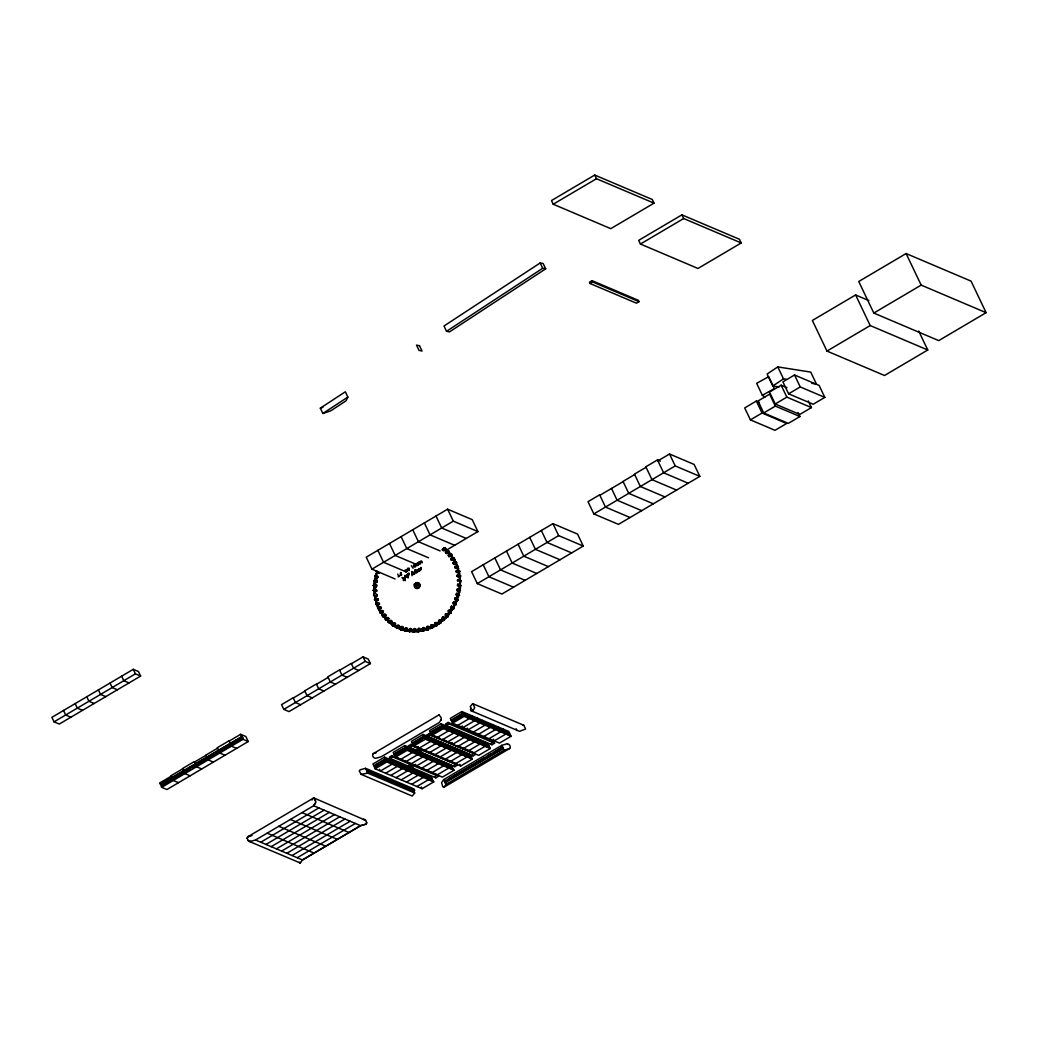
<?xml version="1.0" encoding="UTF-8"?>
<svg xmlns="http://www.w3.org/2000/svg" width="1038" height="1038" viewBox="0 0 1038 1038"><rect width="100%" height="100%" fill="white"/><g stroke="black" fill="none" stroke-linecap="round" stroke-linejoin="round"><path stroke-width="1.5" d="M427.669 629.871L427.695 627.938L428.59 627.51L428.032 630.027L428.305 626.42L427.267 626.381L425.723 628.976L427.487 626.472L428.525 626.511L428.188 629.3M452.296 610.02L450.894 610.915L450.985 613.147L449.233 609.968L450.739 612.212M445.484 614.12L445.536 617.195L445.484 614.12L446.651 613.692L447.897 615.962L449.688 613.977M379.376 609.617C378.805 613.471 381.53 608.722 383.165 611.11L383.385 612.173L379.83 612.77M381.193 608.437L380.855 607.243L381.193 608.437L378.468 609.034L379.947 611.473L380.245 610.409M451.841 555.914C450.44 557.847 452.866 553.903 452.373 557.432L453.554 558.003L450.907 558.872L451.128 559.936L454.06 560.637L454.449 559.69M455.825 562.012L454.696 561.324L454.774 559.936M454.916 561.428C456.227 559.754 453.074 558.95 454.06 560.637M453.736 609.047L451.699 606.075L450.842 606.802C449.078 609.643 455.072 609.916 450.894 610.915M454.333 605.297L453.788 608.268M453.372 608.891L454.722 605.543M248.16 840.533L250.158 841.468L255.53 840.014L313.658 805.735L315.837 802.231L314.488 798.469L313.541 798.014L247.68 836.849L247.148 838.406M399.967 628.392L399.202 628.82M457.031 601.417L455.812 602.611L456.097 604.7L453.982 602.053L452.983 602.767L454.32 605.452M377.988 600.249L377.871 599.03L377.988 600.249L375.315 600.418M458.77 573.495L459.419 572.691L459.341 574.533L459.717 572.859L458.77 573.495L456.201 571.912L456.318 570.796L459.86 571.302L457.148 570.718L458.03 571.393M456.318 570.796L456.201 571.912M423.53 631.286L424.36 627.821L423.53 631.286L423.387 629.184L424.321 628.82L423.387 629.184M366.699 822.498L366.167 824.055L360.588 825.664L302.473 859.944L300.177 862.941L248.912 841.286M413.513 565.217C413.345 569.356 418.249 565.191 414.577 564.27M442.525 620.348L441.851 620.296L442.305 617.325L443.304 616.909L444.407 620.374M442.071 620.387L442.525 617.415L443.524 617M376.158 604.466C380.829 603.844 372.85 603.869 377.689 605.543L377.637 607.243M381.076 607.334L378.234 606.335L377.871 607.204M454.904 562.881L453.93 562.324L456.694 562.375L453.113 562.609L453.23 563.712C454.566 566.268 457.836 561.817 456.837 565.593M458.134 566.579C453.463 567.202 461.456 567.176 456.616 565.502L456.577 563.751L456.058 564.711M450.622 612.991L449.688 610.694L450.985 613.147M450.92 612.173L451.115 611.019M377.028 595.89L377.015 594.683L377.028 595.89L374.381 595.76M459.821 577.465L459.445 578.101L457.057 576.272L457.278 575.156L459.925 575.286M457.278 575.156L457.057 576.272M418.599 631.883L419.624 629.495L418.599 631.883L419.209 631.415C420.001 625.693 420.247 632.168 419.547 631.338M426.397 629.742L426.138 629.119M440.112 619.971L439.087 620.283L438.114 623.111L438.866 620.179L439.891 619.881L440.657 623.436M441.293 719.464L441.124 717.595L439.087 714.832L373.226 753.666C371.513 754.976 373.472 758.324 375.432 758.298A2.855 2.361 35.2 0 0 376.21 758.168L381.076 756.832L439.204 722.552L441.046 719.931M376.262 599.653L377.144 600.327L374.446 599.743L375.977 601.067L375.925 602.767L376.197 601.158L374.952 600.262L377.767 600.159M375.769 602.767L376.885 602.131L375.704 602.676M458.082 568.175L457.408 568.915L457.979 568.227M459.86 571.302L458.095 569.888L458.42 568.396M446.651 613.692L447.858 616.935L446.6 615.145L447.17 614.535M458.316 569.979L458.64 568.487L457.862 568.084M447.495 616.78L449.143 613.406M413.954 565.139L415.161 566.631L414.72 564.685M374.627 588.248L376.599 590.233L376.496 591.413L376.82 590.324L374.848 588.338L373.654 588.767M460.496 582.292C460.405 585.004 461.17 580.839 457.473 580.722L457.797 579.632L461.157 580.852L458.614 579.762L459.367 580.54M415.018 631.662C417.574 629.56 412.255 634.568 414.59 630.248L415.615 630.014L414.59 630.248M414.37 632.272L415.252 629.858M414.798 631.558C415.849 626.031 416.42 631.714 414.006 632.116M435.182 622.657L434.156 625.512L435.182 622.657L436.453 622.566L436.713 625.084M375.821 595.708L373.55 595.021L375.172 596.603C373.382 599.224 377.248 597.641 374.653 598.277M445.886 617L446.418 617.844L444.718 618.22L444.524 619.414M444.043 620.218L444.939 618.311L446.106 618.051M374.874 583.525L376.625 585.73L376.197 586.781L376.846 585.821C377.131 583.317 373.096 583.719 374.497 584.199M459.419 587.521C460.444 586.34 458.692 588.118 457.447 585.224L457.875 584.173L461.08 585.73L458.666 584.394L458.991 585.069M409.452 631.844L411.58 628.937L409.815 631.999M431.302 624.733L430.004 627.471L431.302 624.733L432.574 624.746L432.574 627.328L433.287 626.394C435.726 627.795 435.207 624.305 434.572 626.524M374.017 590.985L373.148 590.194L374.601 591.932L374.017 593.451M374.134 593.671L375.068 593.035L373.849 593.476M461.157 580.852L459.691 579.113L460.158 577.388L459.445 578.101M440.281 623.28L441.15 621.347L442.954 621.022L441.851 620.296M347.86 397.087L346.043 400.811L330.655 410.892L322.857 413.474L320.327 408.168L345.33 391.78L347.86 397.087L322.857 413.474M375.587 578.815L377.092 581.228L376.573 582.227L377.313 581.319C377.793 577.907 372.564 580.346 375.471 577.595L375.211 576.479M459.094 594.566L458.822 593.451C461.715 590.713 456.551 593.165 456.98 589.727L457.499 588.715L460.535 590.609L458.251 589.039M458.705 592.231L457.2 589.818L457.719 588.818M404.976 631.065C407.272 630.832 403.38 631.727 405.91 629.339L406.987 629.262L405.91 629.339M405.339 631.234L406.273 629.495M405.676 630.832C409.335 625.642 403.756 631.649 408.492 631.325M373.797 586.081L374.186 589M374.017 586.172L373.213 585.315L374.497 587.184L373.81 588.754M374.848 588.338L373.965 588.909M435.921 624.046L436.7 623.54L437.05 625.421C435.571 627.51 436.103 621.191 436.648 626.083M436.284 624.201L436.7 623.54M436.271 625.927L437.335 624.085L439.061 624.033L438.581 623.111M436.933 625.187L438.97 624.11M378.221 576.869L377.391 577.712L378.221 576.869L376.288 574.585M457.55 596.863L456.071 594.177L456.902 593.334L456.292 594.281C455.591 597.097 460.664 595.851 457.537 598.096L457.473 599.147M405.326 570.446C408.985 567.669 406.273 575.48 404.82 570.316M399.306 628.885C401.213 629.106 398.761 626.057 402.29 626.537L403.289 627.315L401.719 629.794L400.629 629.794L401.732 628.172L402.822 628.159L401.732 628.172M400.992 629.949L402.095 628.327M400.629 629.794L403.289 627.315M312.023 800.026L313.541 798.014M315.604 802.971L313.658 805.735L360.588 825.664L365.467 824.341A2.855 2.361 35.3 0 0 366.167 824.055M471.057 708.331L470.357 709.343L470.98 710.667L519.454 731.323L525.604 729.052L523.801 725.277L472.653 703.608L470.24 706.606L472.524 711.393L474.716 707.669L472.913 703.66M470.98 710.667L471.693 709.668M414.603 790.294L413.89 791.306L366.946 771.377L367.776 773.102L414.707 793.032L412.164 796.016L361.146 774.361L359.252 770.949L360.147 769.82L365.493 768.328L413.967 788.971L414.603 790.294L368.827 770.858L366.946 771.377M507.4 743.779A2.855 2.361 35.3 0 0 506.622 743.896L501.808 745.349L443.68 779.616L441.825 782.237A2.855 1.323 74.6 0 0 441.591 782.704L442.759 786.7L443.797 787.336L509.658 748.502C511.371 747.191 509.399 743.844 507.452 743.883M444.511 781.342L502.639 747.075L494.335 751.966M443.68 779.616L445.133 782.665L503.274 748.398L445.847 781.666L445.133 782.665L445.964 784.404L444.108 787.012M408.609 631.234L408.401 630.455M421.882 631.182L421.324 630.001L423.115 627.575L424.36 627.821M374.134 580.592L374.03 583.914L374.861 582.409L373.758 580.437L376.041 582.007L375.419 581.137M375.094 583.616L374.277 584.109M460.158 590.453L459.432 588.637L460.275 587.132M460.029 589.792L460.522 587.339L459.808 586.846M431.886 626.212L432.729 625.745L432.885 627.666C431.185 629.651 432.366 623.345 432.418 628.288M432.055 628.133L432.574 624.746M432.794 627.432L433.287 626.394M417.548 631.636L416.9 630.533L418.898 628.301L420.118 628.665M378.857 573.378C380.518 571.341 377.391 575.143 376.379 571.653L376.275 570.9L378.208 572.885L377.728 571.964M455.942 601.365L454.735 598.55L455.435 597.667L454.955 598.641L456.435 601.015M396.464 628.029L398.813 626.602L396.464 628.029L397.567 628.107M396.827 628.185L398.813 626.602M397.191 627.951C403.172 622.359 394.557 629.262 398.722 627.795L398.138 627.743M377.611 577.816L374.783 575.61L375.691 577.686L375.029 579.425M375.808 578.919L374.809 579.334M458.485 592.127L459.678 591.829M456.681 593.23L459.51 595.436L458.601 593.36L459.575 591.945M430.653 628.6L429.057 628.262L428.486 629.21M428.032 630.027L429.057 628.262M411.32 630.896L410.282 631.376L412.903 631.792L412.462 630.572L414.655 628.561L415.836 629.041M453.917 605.699L453.204 602.857L453.982 602.053M394.271 624.591L392.52 625.797L394.998 624.591L393.908 624.435M395.608 623.864C389.639 628.379 397.619 624.136 394.777 622.917L392.001 623.553L391.884 624.642M378.104 572.12L376.638 571.056L376.392 574.715M457.33 596.759L458.42 596.707L457.317 598.005L458.03 600.146L455.435 597.667M423.167 631.13L424.698 629.651L426.371 630.118L426.242 629.171M430.549 628.457L430.004 627.471M451.491 609.812L451.699 606.075M442.188 549.543C447.196 544.379 441.397 552.112 442.409 549.634M443.576 548.985L445.445 547.921L442.863 548.894L443.953 549.141M388.848 623.124L391.43 622.151M388.212 621.957L388.562 620.815L391.365 620.49L392.105 621.503L389.808 623.111L391.962 624.772M417.445 631.714L416.874 631.662M408.077 630.118C412.89 626.68 408.297 629.729 408.064 631.299M455.721 601.274L456.551 600.989M456.071 603.934L455.591 602.52L456.798 601.236M403.899 630.3L404.145 629.651M448.338 610.591L448.676 613.653L448.338 610.591L449.467 610.059M811.729 383.32L816.439 384.06L810.73 372.097L777.773 366.907L767.121 374.03L772.83 385.98L779.11 386.966M772.83 385.98L783.482 378.857L786.622 379.35M445.419 552.294C450.881 547.662 444.355 554.811 445.639 552.385M447.209 552.06L448.805 551.009L446.509 551.892M385.487 620.036C387.745 620.763 383.813 619.829 387.083 618.985L388.16 619.31M385.864 620.205L387.083 618.985M386.188 620.205C393.467 616.598 383.346 620.62 387.719 620.465L388.004 621.671M540.175 262.964L443.992 326.01L446.522 331.317L449.506 331.888L545.69 268.842L543.159 263.535L540.175 262.964L542.705 268.271L545.69 268.842M446.522 331.317L542.705 268.271M412.981 631.74L412.67 631.831M403.795 629.184C410.581 626.122 402.407 628.652 404.301 629.638M594.722 175.046L551.476 200.555L553.228 204.227L610.772 228.658L654.018 203.15L652.266 199.478L594.722 175.046L596.474 178.718L654.018 203.15M553.228 204.227L596.474 178.718M681.927 214.853L638.681 240.362L640.433 244.034L697.977 268.466L741.223 242.957L739.471 239.285L681.927 214.853L683.679 218.525L741.223 242.957M640.433 244.034L683.679 218.525M592.023 280.649L589.441 282.167L590.077 283.504L636.437 303.187L639.019 301.656L638.383 300.332L592.023 280.649L592.659 281.973L639.019 301.656M590.077 283.504L592.659 281.973M133.266 669.328L51.9 717.336L54.054 721.851L59.27 724.057L140.636 676.062L138.482 671.547L133.266 669.328L135.42 673.844L140.636 676.062M54.054 721.851L135.42 673.844M445.613 550.633L477.895 531.586L472.199 519.623L447.612 509.191L366.232 557.185L371.941 569.148L395.076 578.97M906.122 253.557L858.75 281.493L873.801 313.061L938.728 340.62L986.1 312.672L971.049 281.116L906.122 253.557L921.173 285.113L986.1 312.672M371.941 569.148L453.308 521.141L477.895 531.586M868.884 300.592L855.61 294.948L812.365 320.457L826.962 351.065L884.506 375.497L927.751 349.988L918.721 331.044M417.834 562.752C419.352 565.191 420.883 564.374 418.496 562.362L419.222 561.934M399.137 576.025C401.369 575.169 396.801 577.842 398.735 576.259L397.697 574.105M413.072 568.214L411.32 565.632M873.801 313.061L921.173 285.113M414.992 586.678L419.144 584.407M415.213 586.781L419.3 584.368M826.962 351.065L870.207 325.556L927.751 349.988M794.524 374.99L782.899 381.854L788.608 393.804L813.195 404.249L824.821 397.385L819.112 385.435L794.524 374.99L800.233 386.94L824.821 397.385M786.921 387.641L781.134 385.189L769.508 392.04L775.217 404.003L799.805 414.434L811.431 407.584L808.265 400.94M756.339 401.057L744.713 407.921L750.422 419.871L775.01 430.316L786.635 423.465L762.048 413.02L756.339 401.057L759.232 402.29M660.363 461.157L657.469 459.925L645.844 466.789L651.981 479.647L676.568 490.092M646.077 467.269L634.452 474.119L640.355 486.498L664.943 496.943M634.646 474.548L623.021 481.411L628.73 493.361L653.317 503.806M657.91 460.859L669.536 454.008L694.124 464.44L699.82 476.377L618.44 524.372L593.853 513.927L588.014 501.691L599.64 494.828L605.478 507.076L630.066 517.521M599.86 495.308L623.124 481.619M552.956 523.645L471.589 571.653L477.285 583.603L501.886 594.047L583.252 546.053L577.556 534.09L552.956 523.645L558.665 535.608L583.252 546.053M788.608 393.804L800.233 386.94M775.217 404.003L786.843 397.139L811.431 407.584M750.422 419.871L762.048 413.02M763.709 412.955L775.334 406.105L799.922 416.536L788.296 423.4L763.709 412.955L758 401.005L769.625 394.142L775.334 406.105M593.853 513.927L675.219 465.932L699.82 476.377M477.285 583.603L558.665 535.608M339.634 670.289L351.259 663.438L353.556 668.238L358.772 670.457M293.274 698.016L304.9 691.152M316.512 684.263L328.138 677.412M351.402 663.723L363.028 656.872L368.243 659.078L370.397 663.593L289.018 711.601L283.802 709.382L281.545 704.633L293.157 697.77L295.428 702.531L300.644 704.737M453.697 605.608L454.553 605.388M229.022 741.158L240.647 734.307L245.85 736.513L248.251 741.534L166.884 789.542L161.668 787.323L160.838 785.597L242.788 737.849L232.46 743.935L231.824 742.611L242.152 736.513L242.788 737.849M182.649 768.86L171.023 775.71L173.294 780.472L178.51 782.678M217.5 748.255L205.887 755.119L208.158 759.894L213.374 762.113M194.34 762.164L205.965 755.301M283.802 709.382L365.181 661.388L370.397 663.593M171.231 776.165L159.605 783.028L162.525 785.26M160.202 784.274L242.152 736.513M220.834 750.798L231.163 744.7L230.54 743.377L162.084 783.755L162.707 785.078L189.837 769.08M192.419 767.562L196.299 765.278L194.132 761.71L182.506 768.561L184.92 773.608L190.123 775.827M197.583 764.513L219.537 751.564L217.266 747.749L228.892 740.898L230.54 743.377M161.668 787.323L243.035 739.328L248.251 741.534M431.055 780.667L430.42 779.343L432.288 778.824L431.458 777.099L384.527 757.169L372.901 764.02L373.732 765.746L376.34 766.861M429.369 752.719L440.994 745.855L440.177 744.129L438.879 744.895L438.244 743.558L439.541 742.806L438.711 741.08L423.076 734.437L411.45 741.288L412.268 743.013L414.876 744.129M486.277 746.971L488.859 745.453L488.042 743.727L441.098 723.797L429.473 730.648L430.303 732.374L432.911 733.49M478.349 721.228L508.335 733.957L509.632 733.204L508.802 731.466L461.871 711.549L450.245 718.4L451.076 720.125L453.671 721.241M404.82 745.556L405.637 747.282L452.581 767.212L451.751 765.486L404.82 745.556L393.194 752.407L394.012 754.133L396.62 755.249M373.732 765.746L385.358 758.895L432.288 778.824M412.268 743.013L423.893 736.163L470.824 756.092L469.539 756.845L422.609 736.915M430.303 732.374L441.929 725.523L488.859 745.453M451.076 720.125L462.689 713.275L509.632 733.204M394.012 754.133L405.637 747.282M392.027 755.547L389.445 757.065L390.08 758.402L435.856 777.838L438.438 776.307L437.802 774.984L392.027 755.547L392.662 756.871L438.438 776.307M410.931 744.389L408.349 745.92L408.985 747.243L454.761 766.68L457.343 765.149L456.707 763.825L410.931 744.389L411.567 745.712L457.343 765.149M429.174 733.632L426.592 735.151L427.228 736.487L473.004 755.924L475.586 754.392L429.81 734.956L429.174 733.632L439.515 738.018M431.587 731.621L441.215 726.535L456.279 732.932L457.576 732.166L456.746 730.441M448.131 722.448L445.549 723.966L446.184 725.303L491.96 744.739L494.542 743.208L493.906 741.885L448.131 722.448L448.766 723.771L494.542 743.208M395.309 753.367L404.937 748.281L420.001 754.678L421.285 753.925L420.468 752.2M385.98 760.218L374.368 767.082L375.185 768.808L422.116 788.737L433.741 781.874L432.924 780.148L385.98 760.218L386.811 761.944L433.741 781.874M424.529 737.486L412.903 744.35L413.721 746.075L460.664 766.005L472.29 759.141L471.46 757.416L424.529 737.486L425.346 739.212L472.29 759.141M442.564 726.847L430.939 733.71L431.756 735.436L478.687 755.366L490.312 748.502L489.495 746.776L442.564 726.847L443.382 728.572L490.312 748.502M463.324 714.598L451.699 721.462L452.529 723.188L499.46 743.117L511.085 736.253L510.268 734.528L463.324 714.598L464.155 716.324L511.085 736.253M406.273 748.606L394.648 755.469L395.478 757.195L442.409 777.125L454.034 770.261L453.217 768.535L406.273 748.606L407.104 750.331L395.478 757.195M383.982 761.996L376.236 766.563L375.6 765.24L384.644 759.907L384.696 760.984M390.08 758.402L392.662 756.871M408.985 747.243L411.567 745.712M422.518 739.251L414.772 743.831L414.136 742.494L423.18 737.162L423.232 738.252M427.228 736.487L429.81 734.956M434.092 732.426L440.553 728.624M446.184 725.303L448.766 723.771M462.611 715.61L453.58 720.943L452.944 719.606L461.988 714.274L462.04 715.364M397.814 754.185L404.275 750.37M375.185 768.808L386.811 761.944M413.721 746.075L425.346 739.212M431.756 735.436L443.382 728.572M452.529 723.188L464.155 716.324M389.276 761.866L390.573 761.114L389.743 759.388M427.812 739.134L429.109 738.368L428.292 736.643M466.62 716.246L467.904 715.48L467.087 713.755M467.256 717.569L468.54 716.817L469.371 718.543L457.745 725.393M436.972 737.655L448.598 730.791L447.767 729.065M400.694 759.401L412.32 752.55L411.489 750.824M260.746 842.233L318.874 807.94M394.492 764.085L395.776 763.319L394.959 761.594M433.028 741.353L434.325 740.587L433.495 738.861M451.063 730.713L452.36 729.948L451.53 728.222M414.785 752.472L416.069 751.707L415.252 749.981M433.663 742.676L434.961 741.91L435.778 743.636L424.153 750.5M451.699 732.037L452.983 731.284L453.814 733.01L442.188 739.86M472.472 719.788L473.756 719.023L474.587 720.748L462.961 727.612L462.131 725.886M385.617 773.232L397.243 766.381L396.412 764.656M405.91 761.62L417.536 754.756L416.705 753.03M265.962 844.452L324.09 810.159M399.708 766.304L400.992 765.538L400.175 763.812M400.344 767.627L401.628 766.861L402.459 768.587L390.833 775.451M456.915 734.255L458.199 733.49L459.03 735.215L447.404 742.079M477.675 722.007L478.972 721.241L479.803 722.967L468.177 729.831L467.347 728.105M420.624 756.014L421.921 755.249L422.738 756.974L411.126 763.838M271.178 846.658L329.306 812.378M404.924 768.509L406.208 767.757L405.391 766.031M405.56 769.846L406.844 769.08L407.675 770.806L396.049 777.67M462.131 736.474L463.415 735.708L464.246 737.434L452.62 744.298L451.79 742.559M425.84 758.22L427.137 757.468L427.954 759.193L416.329 766.044L415.511 764.318M434.585 754.924L446.21 748.074L445.393 746.348L444.095 747.101L443.46 745.777L444.757 745.012L443.927 743.286L440.021 741.625M473.393 732.037L485.006 725.186L484.188 723.46L482.891 724.213L482.268 722.889L483.552 722.124L482.735 720.398M276.393 848.876L334.521 814.583M410.14 770.728L411.424 769.962L410.607 768.237M410.776 772.051L412.06 771.299L412.89 773.025L401.265 779.875M467.347 738.68L468.631 737.927L469.461 739.653L457.836 746.504M431.055 760.439L432.353 759.673L433.17 761.399L421.545 768.263M439.801 757.143L451.426 750.279L450.609 748.554M478.596 734.255L490.221 727.391L489.404 725.666L488.107 726.431L487.484 725.108L488.768 724.342L487.951 722.617M281.609 851.095L339.737 816.802M406.481 782.094L418.093 775.23L417.276 773.505M445.017 759.362L456.642 752.498L455.812 750.772M463.052 748.722L474.677 741.859L473.847 740.133L472.562 740.898L471.927 739.575L473.211 738.809L472.394 737.084M483.812 736.474L495.437 729.61L494.62 727.885M426.761 770.481L438.386 763.618L437.569 761.892L436.271 762.658L435.636 761.321L436.933 760.569L436.103 758.843M286.825 853.301L344.953 819.021M459.107 752.42L460.405 751.655L459.575 749.929M459.743 753.744L461.028 752.991L461.858 754.717L450.233 761.568M411.684 784.313L423.309 777.449L422.492 775.723M468.268 750.928L479.893 744.077L479.063 742.352M489.028 738.68L500.653 731.829L499.836 730.103M431.977 772.687L443.602 765.836L442.785 764.111M292.041 855.52L350.156 821.227M425.775 777.371L427.072 776.606L426.255 774.88M464.323 754.639L465.608 753.873L464.79 752.148M503.119 731.751L504.416 730.986L503.586 729.26M464.959 755.962L466.244 755.197L467.074 756.923L455.448 763.786M416.9 786.519L428.525 779.668L427.708 777.942M473.484 753.147L485.096 746.296L484.279 744.57M437.193 774.906L448.818 768.042L448.001 766.316M297.257 857.738L355.372 823.445M470.175 758.181L471.46 757.416M508.97 735.293L510.268 734.528M360.601 825.677L302.473 859.957L255.53 840.014M448.663 778.889L484.642 757.675M487.406 756.053L491.558 753.601M445.964 784.404L504.092 750.124L508.957 748.787A2.855 2.361 35.3 0 0 509.658 748.502M451.621 555.823L452.309 555.862M421.662 631.091L421.739 630.196M762.346 395.283L774.387 388.64L768.691 376.69L756.65 383.32L762.346 395.283L764.967 397.048M247.693 836.862L252.026 835.564M448.338 555.421L448.883 556.55L448.338 555.421L450.777 554.071L451.828 554.474L449.104 554.941L450.142 555.343M448.559 555.512L450.674 554.188M449.778 555.187L451.828 554.474M384.151 615.703L382.477 616.572L384.826 615.949M384.839 618.57L384.644 617.221C379.22 616.377 392.481 614.561 382.477 616.572M447.157 550.763L446.587 550.581C445.899 547.065 445.315 552.346 442.72 550.464M399.656 627.769L402.29 626.537M451.271 609.721L452.36 609.669M451.712 558.496L454.462 558.275L451.712 558.496L452.724 558.963M452.075 558.652L453.334 557.899M452.347 558.807L454.462 558.275M380.479 613.095L383.385 612.173M300.177 862.928L300.41 862.812A2.855 1.323 74.6 0 0 300.618 862.578M449.882 553.929C449.597 550.036 448.04 555.291 445.847 553.28M384.761 618.661C385.825 618.272 388.069 616.196 388.887 618.752M404.003 630.442L401.537 629.495L403.769 630.429L404.08 629.547M395.244 626.965L396.153 626.77L395.712 625.875L398.423 624.941L399.358 625.81M448.455 613.562L449.117 613.51M406.079 630.767L407.143 630.416M320.327 408.168L322.922 407.298M453.113 562.609L455.604 561.921M454.54 562.726L456.694 562.375M377.598 608.67L380.959 608.346M376.353 752.719L373.927 753.393A2.855 2.361 35.2 0 0 373.226 753.666M367.776 773.102L361.146 774.361M451.958 555.862L452.594 557.523M442.344 621.217L442.629 620.361M392.001 623.553L394.777 622.917M445.315 617.104L445.977 617.104M416.757 563.336C419.196 563.556 416.718 567.176 416.225 564.088M446.081 549.141L445.743 550.231M457.641 569.006L454.929 567.721L454.916 566.605L458.498 566.735M454.916 566.605L457.94 566.281M375.795 604.311L379.376 604.44L379.376 603.325L376.664 602.04M376.716 604.92L378.546 604.622L377.611 604.012M454.229 559.599L454.955 559.91M393.7 625.784L395.465 627.056L395.945 626.42M388.562 620.815L391.365 620.49M522.542 725.082L523.801 725.277M363.949 819.41L363.43 819.475A2.855 2.361 35.3 0 1 363.962 819.436L364.948 819.631M456.538 570.9L459.341 570.783M457.654 571.237L459.484 571.147M376.638 599.808L374.446 599.743M385.422 617.688L388.446 617.766M438.114 623.111L439.113 623.345M392.52 625.797L394.79 625.784L395.478 627.03M456.733 601.093L457.005 601.3M381.712 613.523C381.296 617.519 385.319 611.706 385.967 615.625M382.218 615.274L382.646 614.198M399.409 628.924L398.501 627.705M457.499 575.26L460.742 576.025L458.108 575.182L458.562 575.766M374.004 595.604L376.807 595.786M387.823 621.684L388.666 621.931L388.783 620.906M430.199 628.522L430.718 627.782M448.663 556.459L451.647 556.848M382.866 614.301L385.63 614.587M445.445 547.921L443.771 547.856M434.156 625.512L434.831 625.654M460.444 582.149L459.665 582.798M459.004 580.385L460.781 580.696M373.148 590.194L375.678 591.284L375.289 590.661M373.537 590.83L376.496 591.413M449.428 552.32L448.87 553.358M446.587 550.581L448.805 551.009M391.534 624.655L392.221 623.643M373.213 585.315L375.639 586.652L375.315 585.977M373.537 585.99L376.431 586.872M374.355 593.762L374.601 591.932M449.454 552.476L449.662 553.825L450.894 554.292M425.723 628.976L426.384 629.365M313.917 797.963L365.687 820.37M299.93 862.941L299.268 862.254M688.194 483.228L663.606 472.783L657.469 459.925M641.692 510.657L617.104 500.212L611.486 488.444M571.627 552.904L547.039 542.459L541.33 530.509M560.001 559.767L535.413 549.323L529.704 537.36M548.375 566.618L523.788 556.173L518.092 544.223M466.27 538.437L441.682 528.005L435.986 516.042M536.75 573.482L512.162 563.037L506.466 551.074M454.644 545.3L430.056 534.855L424.36 522.905M525.124 580.333L500.537 569.888L494.841 557.938M447.638 550.828L446.249 549.258M440.138 550.931L418.431 541.719L412.735 529.756M450.907 558.872L451.128 559.936M513.512 587.197L488.911 576.752L483.215 564.789M453.23 563.712L453.334 562.7M456.123 566.579L456.681 567.033M454.929 567.721L455.137 566.696M428.512 557.782L406.805 548.57L401.109 536.62M460.742 576.025L459.12 574.442M459.691 579.113L460.236 577.478M457.797 579.632L457.473 580.722M418.327 565.256L395.18 555.434L389.484 543.471M457.875 584.173L457.447 585.224M461.08 585.73L459.795 583.862M405.261 571.497L383.567 562.285L377.858 550.335M457.576 594.385L457.395 593.645L459.51 595.436M456.564 599.082L456.097 598.173L458.03 600.146M414.097 584.225L417.263 585.575M454.385 603.325L454.359 602.546L456.097 604.7M376.976 573.041L375.652 574.131L376.742 574.196M376.716 576.661L376.898 577.4L374.783 575.61M374.017 581.15L376.794 582.331M446.6 615.145L447.858 616.935M444.679 619.634L443.304 616.909M441.15 621.347L440.865 622.502L439.891 619.881M440.994 622.722L440.086 620.75M373.55 595.021L374.952 596.513L374.861 598.355M436.453 622.566L437.05 625.421M379.376 603.325L379.376 604.44M377.689 605.543C375.6 606.568 379.104 608.255 378.234 606.335M379.999 608.566L379.389 608.164M423.115 627.575L421.324 630.001M383.165 611.11L383.165 612.083M424.698 629.651L423.841 630.429M382.218 612.394L381.582 612.083M418.898 628.301L416.9 630.533M381.387 613.367L382.036 615.119M414.655 628.561L412.462 630.572M392.105 621.503L389.938 623.371M387.719 620.465L388.043 621.788M461.404 714.027L471.836 718.465L473.12 717.699L472.303 715.973M473.133 719.01L477.052 720.67L478.336 719.918L477.519 718.192M347.146 677.308L341.93 675.102L339.465 669.938L327.852 676.802L330.305 681.953L335.521 684.172M457.576 733.477L461.495 735.138L462.779 734.385L461.962 732.646M462.792 735.695L466.711 737.356L467.995 736.591L467.178 734.865M468.008 737.914L486.991 745.972L487.626 747.295M432.223 732.945L432.171 731.868M442.46 739.277L446.898 741.158M449.843 742.404L454.281 744.285M457.226 745.544L473.471 752.446M323.895 691.023L318.679 688.817L316.369 683.977L304.744 690.828L307.053 695.668L312.269 697.886M445.237 743.844L449.143 745.505L449.973 747.23L448.676 747.996L449.311 749.319M450.453 746.062L470.006 754.366L470.824 756.092M417.211 749.67L421.649 751.551M421.298 755.236L425.217 756.897L426.501 756.131L425.684 754.405M426.514 757.455L430.42 759.115L431.717 758.35L430.9 756.624M431.73 759.66L450.713 767.718L451.335 769.054M454.034 770.261L405.56 749.618L404.937 748.281M395.945 754.704L395.893 753.614M408.648 765.214L413.072 767.095M384.06 759.66L429.252 778.85M376.586 774.413L380.985 776.281M386.85 778.772L391.248 780.641M394.181 781.886L398.592 783.755M129.01 682.913L123.807 680.707L121.641 676.179M117.398 689.777L112.182 687.558L110.028 683.043M231.163 744.7L231.409 746.179L236.625 748.398M105.772 696.628L100.556 694.422L98.402 689.894M219.537 751.564L219.784 753.043L224.999 755.249M94.147 703.492L88.931 701.273L86.777 696.758M82.521 710.342L77.305 708.137L75.151 703.608M196.299 765.278L196.532 766.758L201.748 768.963M302.032 812.585L348.963 832.515M70.895 717.206L65.679 714.987L63.526 710.472M290.406 819.449L337.35 839.379M278.781 826.3L325.724 846.23M267.155 833.164L314.099 853.093M416.77 631.61L417.276 630.78M420.26 630.559L421.532 631.169M380.193 612.926L381.932 613.614M410.451 628.353L411.58 628.937M375.522 597.551L378.091 599.134M415.784 630.987L416.991 631.714M406.312 627.679L407.376 628.366M456.201 598.926L457.654 599.99M408.064 631.338L406.922 630.326M374.848 592.945L377.235 594.774M417.574 563.063C420.027 564.854 415.771 567.306 415.797 564.101M453.762 601.962L455.695 603.779M248.51 841.027L247.018 838.055M452.218 606.737L453.424 608.112M365.48 820.033L366.829 823.03M314.397 798.313L315.669 800.947M421.48 560.987L422.336 562.752L420.507 561.156L420.507 563.829L419.443 561.597M408.609 568.058L408.79 570.342L407.415 568.253M407.35 569.551L409.141 570.628L409.335 568.37M855.61 294.948L870.207 325.556M777.773 366.907L783.482 378.857M798.027 412.553L799.922 416.536M781.134 385.189L786.843 397.139M669.536 454.008L675.219 465.932M447.612 509.191L453.308 521.141M516.133 728.78L516.755 730.103M507.764 733.71L508.386 735.047M505.052 732.309L505.869 734.035L494.244 740.898L493.426 739.173M498.37 727.041L499.2 728.767L497.903 729.532L498.538 730.856M493.154 724.835L493.984 726.561L492.687 727.314L493.322 728.65M501.808 745.349L504.092 750.124M500.77 747.594L501.393 748.917M416.251 583.46L418.262 587.677A2.465 2.245 -67 0 1 414.979 585.666A2.465 2.245 -67 0 1 418.457 583.421A2.465 2.245 -67 0 1 418.353 587.625M416.03 583.369L418.042 587.586A2.465 2.245 -67 0 1 414.759 585.575A2.465 2.245 -67 0 1 418.236 583.33A2.465 2.245 -67 0 1 418.132 587.534M491.324 743.403L491.96 744.739M482.826 741.508L483.643 743.234L482.359 743.999L482.981 745.323M477.61 739.29L478.427 741.028L477.143 741.781L477.765 743.117M461.871 711.549L462.689 713.275M472.368 754.587L473.004 755.924M446.314 726.016L447.144 727.742L445.847 728.494L446.483 729.831M454.359 747.723L455.189 749.449L453.891 750.202L454.527 751.538M441.098 723.797L441.929 725.523M459.834 764.266L460.664 766.005M441.215 726.535L441.851 727.859M454.125 765.356L454.761 766.68M446.535 763.267L447.365 764.993L446.068 765.759L446.703 767.082M441.319 761.049L442.149 762.774L440.852 763.54L441.487 764.863M429.745 739.705L430.562 741.43L418.937 748.281L418.119 746.556M445.224 780.329L445.847 781.666M423.076 734.437L423.893 736.163M435.22 776.502L435.856 777.838M410.036 747.762L410.853 749.488L409.569 750.253L410.205 751.577M421.039 772.661L421.856 774.4L420.572 775.152L421.194 776.489M363.028 656.872L365.181 661.388M415.823 770.456L416.64 772.181L415.356 772.947L415.979 774.27M421.298 787.012L422.116 788.737M413.254 789.983L414.707 793.032M391.196 762.437L392.027 764.163L380.401 771.026L379.571 769.301M384.527 757.169L385.358 758.895M368.827 770.858L368.192 769.534L366.323 770.053L365.493 768.328M240.647 734.307L241.582 736.266M242.217 737.603L243.035 739.328M388.225 617.675L388.666 618.661M458.627 589.195L458.874 589.908M400.655 572.509C398.826 576.92 404.145 573.69 400.629 575.091L401.2 572.6M385.409 614.496L385.747 615.534M385.643 617.779L384.864 618.726L384.423 617.117M444.16 787.115A2.855 1.323 74.6 0 1 443.836 787.44M438.776 715.156A2.855 1.323 74.6 0 1 439.087 714.832M441.345 719.568A2.855 1.323 74.6 0 1 441.098 720.035M250.664 841.351A2.855 2.361 35.2 0 1 249.886 841.468M247.641 836.745A2.855 2.361 35.2 0 1 248.329 836.459M404.392 579.451C402.407 582.59 403.938 578.776 403.081 577.79C399.915 577.971 404.171 576.453 404.392 579.451M419.91 570.186C418.08 572.963 418.275 566.268 419.91 570.186M417.574 571.562C415.862 574.209 416.082 567.786 417.574 571.562M418.003 571.51L416.42 573.067L414.824 569.719L415.784 570.679L417.133 569.901L418.003 571.51M407.013 571.056C405.092 573.313 405.871 568.162 407.013 571.056M420.351 570.173C417.185 574.377 418.132 564.932 420.351 570.173M406.792 575.286L406.338 577.167L407.389 576.544L406.792 575.286M406.559 574.767L405.962 577.245L407.558 576.881L408.077 577.984L408.323 576.427L406.559 574.767M414.538 571.834C414.642 577.297 414.668 568.513 414.538 571.834M420.792 568.149C420.857 573.612 420.948 564.828 420.792 568.149M404.898 575.571L405.261 580.54L404.898 575.571M408.051 573.703L408.284 575.169L408.051 573.703M408.842 573.248L409.076 574.702L408.842 573.248M412.034 571.549L411.995 575.675L413.461 573.664L414.616 574.131L412.034 571.549M413.176 573.365L412.216 573.936L411.969 572.133L413.176 573.365M419.495 345.693L416.51 345.122L419.041 350.429L422.038 351L419.495 345.693M418.496 587.845A2.958 2.699 -67 0 0 418.314 582.811A2.958 2.699 -67 0 0 414.305 585.769A2.958 2.699 -67 0 0 418.496 587.845M418.716 587.936A2.958 2.699 -67 0 0 418.535 582.902A2.958 2.699 -67 0 0 414.525 585.873A2.958 2.699 -67 0 0 418.716 587.936"/></g></svg>
